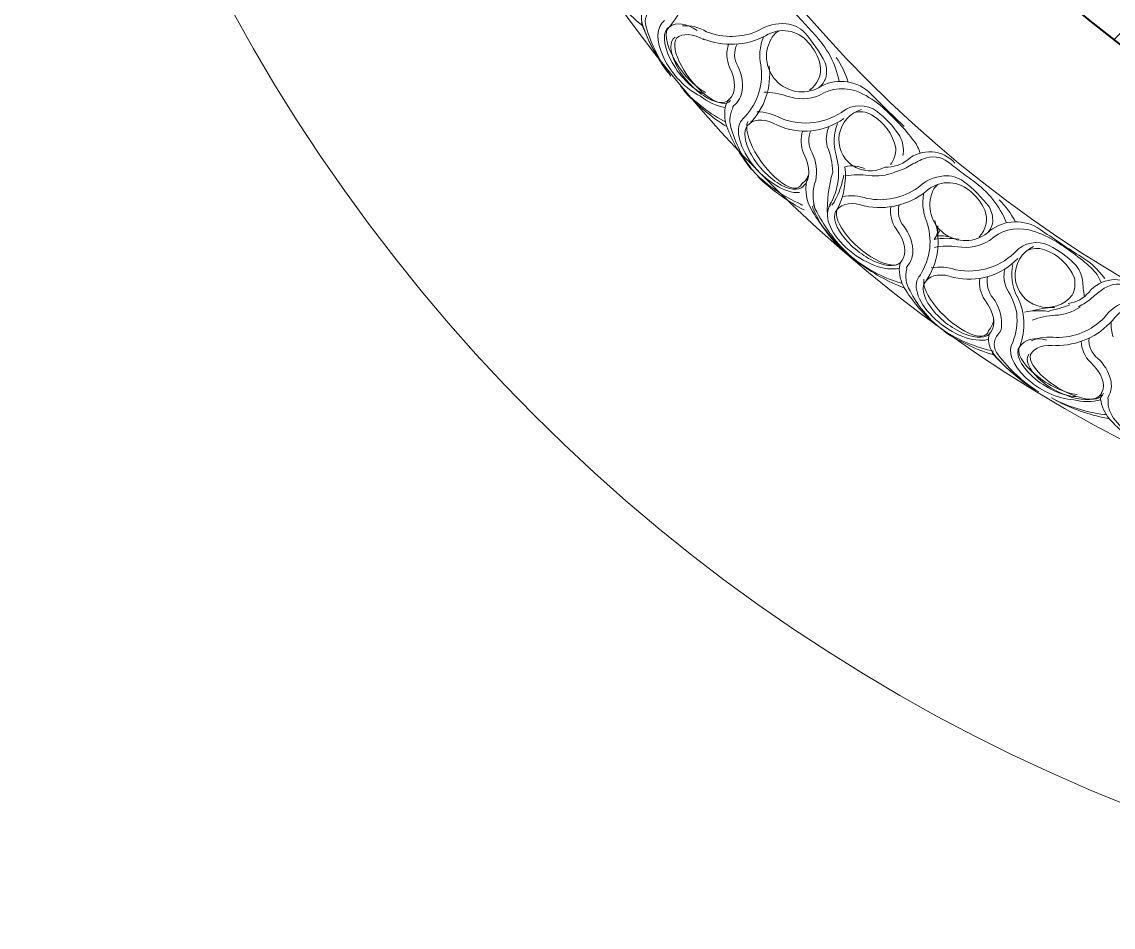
# Model space of a CAD drawing. Header units: millimetres. Extents: x 542654 to 551203, y 315718 to 321804.
# Drawn here: x 545957 to 546216.9, y 319210.6 to 319426 of the extents above; entities that cross this region are included whole.
import ezdxf

# ---------------------------------------------------------------- set-up
doc = ezdxf.new("R2010")
doc.units = ezdxf.units.MM
doc.layers.add('cad-block.com', color=250, linetype='Continuous')

msp = doc.modelspace()

# ---------------------------------------------------------------- hatches: boundary and pattern name
at = {"layer": 'cad-block.com', "lineweight": 15, "true_color": 0x000000}
h = msp.add_hatch(dxfattribs=at)
h.set_pattern_fill('ANSI31', color=18, scale=150, style=0)
h.set_pattern_definition([(45, (-1126099.823, -80341.507), (-13.25825215, 13.25825215), [])])
edge = h.paths.add_edge_path()
edge.add_arc((546630.89, 319626.77), 22.54, 180, 267.4934)
edge.add_arc((546370.37, 319627.14), 260.54, 350.0929, 354.9598, ccw=False)
edge.add_arc((546622.11, 319560.32), 22.54, 77.4026, 252.7016)
edge.add_arc((546369.93, 319628.13), 261.23, 335.0549, 340.0042, ccw=False)
edge.add_arc((546596.02, 319498.15), 22.54, 61.4709, 238.5379)
edge.add_arc((546373.41, 319626.62), 257.43, 319.9958, 324.9905, ccw=False)
edge.add_arc((546555.37, 319444.52), 22.54, 47.4916, 222.4785)
edge.add_arc((546373.22, 319626.77), 257.67, 304.9273, 309.9719, ccw=False)
edge.add_arc((546501.79, 319403.31), 22.54, 32.764, 207.0672)
edge.add_arc((546373.22, 319626.77), 257.67, 289.958, 294.9039, ccw=False)
edge.add_arc((546439.65, 319377.86), 22.54, 17.3263, 192.5624)
edge.add_arc((546373.22, 319626.77), 257.67, 275.0131, 279.9308, ccw=False)
edge.add_arc((546373.22, 319369.1), 22.54, 2.5066, 90)
edge.add_arc((546373.22, 319369.1), 22.54, 90, 177.4934)
edge.add_arc((546373.22, 319626.77), 257.67, 260.0692, 264.9869, ccw=False)
edge.add_arc((546306.78, 319377.86), 22.54, 347.4376, 522.6737)
edge.add_arc((546373.22, 319626.77), 257.67, 245.0961, 250.042, ccw=False)
edge.add_arc((546244.64, 319403.31), 22.54, 332.9328, 507.236)
edge.add_arc((546373.22, 319626.77), 257.67, 230.0281, 235.0727, ccw=False)
edge.add_arc((546191.06, 319444.52), 22.54, 317.5215, 492.5084)
edge.add_arc((546373.02, 319626.62), 257.43, 215.0095, 220.0042, ccw=False)
edge.add_arc((546150.41, 319498.15), 22.54, 301.4621, 478.5291)
edge.add_arc((546376.5, 319628.13), 261.23, 199.9958, 204.9451, ccw=False)
edge.add_arc((546124.32, 319560.32), 22.54, 287.2984, 462.5974)
edge.add_arc((546376.06, 319627.14), 260.54, 185.0402, 189.9071, ccw=False)
edge.add_arc((546115.54, 319626.77), 22.54, 272.5066, 360)
edge.add_arc((546115.54, 319626.77), 22.54, 0, 87.4934)
edge.add_arc((546376.06, 319626.4), 260.54, 170.0929, 174.9598, ccw=False)
edge.add_arc((546124.32, 319693.22), 22.54, 257.4026, 432.7016)
edge.add_arc((546376.5, 319625.41), 261.23, 155.0549, 160.0042, ccw=False)
edge.add_arc((546150.41, 319755.38), 22.54, 241.4709, 418.5379)
edge.add_arc((546373.02, 319626.92), 257.43, 139.9958, 144.9905, ccw=False)
edge.add_arc((546191.06, 319809.02), 22.54, 227.4916, 402.4785)
edge.add_arc((546373.22, 319626.77), 257.67, 124.9273, 129.9719, ccw=False)
edge.add_arc((546244.64, 319850.23), 22.54, 212.764, 387.0672)
edge.add_arc((546373.22, 319626.77), 257.67, 109.958, 114.9039, ccw=False)
edge.add_arc((546306.78, 319875.68), 22.54, 197.3263, 372.5624)
edge.add_arc((546373.22, 319626.77), 257.67, 95.0131, 99.9308, ccw=False)
edge.add_arc((546373.22, 319884.44), 22.54, 182.5066, 270)
edge.add_arc((546373.22, 319884.44), 22.54, 270, 357.4934)
edge.add_arc((546373.22, 319626.77), 257.67, 80.0692, 84.9869, ccw=False)
edge.add_arc((546439.65, 319875.68), 22.54, 167.4376, 342.6737)
edge.add_arc((546373.22, 319626.77), 257.67, 65.0961, 70.042, ccw=False)
edge.add_arc((546501.79, 319850.23), 22.54, 152.9328, 327.236)
edge.add_arc((546373.22, 319626.77), 257.67, 50.0281, 55.0727, ccw=False)
edge.add_arc((546555.37, 319809.02), 22.54, 137.5215, 312.5084)
edge.add_arc((546373.41, 319626.92), 257.43, 35.0095, 40.0042, ccw=False)
edge.add_arc((546596.02, 319755.38), 22.54, 121.4621, 298.5291)
edge.add_arc((546369.93, 319625.41), 261.23, 19.9958, 24.9451, ccw=False)
edge.add_arc((546622.11, 319693.22), 22.54, 107.2984, 282.5974)
edge.add_arc((546370.37, 319626.4), 260.54, 5.0402, 9.9071, ccw=False)
edge.add_arc((546630.89, 319626.77), 22.54, 92.5066, 180)
edge = h.paths.add_edge_path(flags=17)
edge.add_arc((546373.22, 319626.77), 205.1, 180, 270)
edge.add_arc((546373.22, 319626.77), 205.1, 270, 360)
edge.add_arc((546373.22, 319626.77), 205.1, 0, 90)
edge.add_arc((546373.22, 319626.77), 205.1, 90, 180)

# ---------------------------------------------------------------- linework, layer by layer
at = {"layer": 'cad-block.com', "color": 18, "lineweight": 40, "true_color": 0x000000}
for points in [[(546168.12, 319626.77, 0.414214), (546373.22, 319421.67, 0.414214), (546578.31, 319626.77, 0.414214), (546373.22, 319831.87, 0.414214), (546168.12, 319626.77)], [(546225.69, 319415.51, -0.022015), (546207.68, 319429.3, 0.957182), (546175.83, 319461.13, -0.021797), (546162.17, 319478.93, 0.974726), (546139.65, 319517.96, -0.021599), (546131.02, 319538.8, 0.959795), (546119.41, 319582.32, -0.021239), (546116.53, 319604.25, 0.401457), (546138.08, 319626.77, 0.401457), (546116.53, 319649.28, -0.021239), (546119.41, 319671.22, 0.959795), (546131.02, 319714.74, -0.021599), (546139.65, 319735.58, 0.974726), (546162.17, 319774.61, -0.021797), (546175.83, 319792.4, 0.957182)]]:
    msp.add_lwpolyline(points, format="xyb", dxfattribs=at)
at = {"layer": 'cad-block.com', "color": 18, "lineweight": 15, "true_color": 0x000000}
for points in [[(546111.23, 319424.85, 0.211881), (546114.95, 319436.26, 0.145453)], [(546105.06, 319424.89, -0.020284), (546104.45, 319425.38, -0.065325), (546095.67, 319434.72, -0.065451)], [(546106.11, 319430.63, 0.154889), (546104.75, 319428.83, 0.162419), (546105.17, 319424.3, 0.070806), (546109.28, 319416.46, 0.039582)], [(546151.65, 319411.83, 0.14286), (546145.64, 319423.11, -0.003114), (546142.48, 319426.58, 0.001263), (546140.58, 319428.67, 0.269297), (546134.98, 319430.44, 0.032055), (546131.44, 319429.41, -0.066973), (546127.64, 319428.59, -14.793123)], [(546107.48, 319429.43, 0.37953), (546105.69, 319424.84, 0.093177), (546111.53, 319413.11)], [(546104.53, 319425.88, 0.018642), (546104.72, 319425.21, 0.065451), (546110.8, 319413.96, 0.065451)], [(546132.42, 319423.93, -0.203444), (546120.05, 319423.66, 0.142365), (546114.31, 319425.1)], [(546132.42, 319423.93, -0.167679), (546139.03, 319425.56, -0.185084), (546143.41, 319423.4, -0.066584), (546148.31, 319416.25, -0.127223), (546148.43, 319412.64, -0.13935), (546146.93, 319410.48, -1.947991)], [(546134.11, 319422.68, -0.220912), (546119.22, 319421.98), (546119.22, 319421.98)], [(546134.11, 319422.68, -0.381697), (546144.28, 319421.1, -0.122512), (546147.13, 319415.73, -0.285423), (546144.6, 319409.75, -0.437676)], [(546135.34, 319421.77, -0.148154), (546137.25, 319423.85, -0.438262)], [(546125.53, 319415.24, 0.132314), (546125.53, 319415.24, -0.187603), (546125.27, 319420.68)], [(546128.52, 319409.74, 0.150244), (546127.49, 319415.44, -0.25156), (546127.31, 319420.72, -0.21133)], [(546129.21, 319403.48, 0.234103), (546132.97, 319415.79, -0.067828), (546132.76, 319418.89, -0.067828)], [(546153.74, 319411.69, 0.081084), (546150.94, 319417.55, 0.380747)], [(546130.26, 319401.77, 0.231733), (546134.95, 319415.51, -0.066571), (546134.95, 319415.51)], [(546147.32, 319410.67, -0.330572), (546159.21, 319408.84, 0.00887), (546167.14, 319401.09, -0.170453)], [(546124.55, 319402.22, -0.020326), (546124.08, 319402.47, -0.093407), (546113.83, 319410.69)], [(546124.85, 319401.12, -0.01773), (546124.24, 319401.44, -0.065459), (546114.53, 319409.78, -0.065459)], [(546128.52, 319409.74, -0.207831), (546126.47, 319405.99, -0.467619)], [(546146.9, 319408.45, -0.172942), (546139.18, 319408.34, 0.080911), (546133.67, 319409.27)], [(546146.9, 319408.45, -0.258136), (546156.55, 319409.19, -0.074156), (546162.02, 319405.62, -0.047841), (546169.46, 319397.63, -0.095913), (546170.89, 319394.77, -0.095913)], [(546118.61, 319408.31, 0.118076), (546124.49, 319405.62, -0.25983)], [(546125.53, 319407.67, 0.160145), (546124.49, 319405.62, 0.142486), (546125.09, 319400.47, 0.07532), (546130.73, 319390.88, 0.065451)], [(546126.47, 319405.99, 0.375012), (546126.29, 319405.49, 0.214877), (546126.09, 319400.18, 0.107511), (546131.61, 319389.99, 0.071007)], [(546153.03, 319405.04, 0.042276), (546153.03, 319405.04, -0.260309), (546137.72, 319403.07, 0.123631), (546132.06, 319404.61)], [(546166.8, 319394.22, 0.034218), (546166.91, 319395.01, 0.168169), (546165.76, 319399.27, 0.080639), (546160.66, 319404.66, 0.343741), (546152.36, 319404.58)], [(546163.85, 319392.07, 0.174124), (546165.11, 319395.94, 0.216881), (546159.32, 319403.88, 0.210677), (546155.12, 319404.38, 0.004601)], [(546128.77, 319403.04, 0.076886), (546129.21, 319403.48, 0.711485)], [(546152.71, 319403, -0.266872), (546136.91, 319401.39), (546136.91, 319401.39)], [(546150.08, 319390.23, 0.097391), (546148.8, 319396.38, -0.177785), (546149.19, 319400.97, -52748.141496)], [(546143.16, 319394.75, 0.165719), (546143.16, 319394.75, -0.184944), (546142.95, 319400.08)], [(546146.04, 319388.29, 0.167244), (546145.18, 319394.84, -0.221723), (546144.83, 319400.11, -0.21466)], [(546149.34, 319382.36, 0.211881), (546150.89, 319394.26, 0.145453)], [(546162.58, 319391.46, 0.191456), (546167.95, 319393.21, -0.402427), (546179.19, 319392.41, 0.069687)], [(546191.49, 319378.17, 0.14286), (546183.51, 319388.16, -0.003114), (546179.76, 319390.98, 0.001263), (546177.51, 319392.69, 0.269297), (546171.68, 319393.41, 0.032055), (546168.4, 319391.74, -0.066973), (546164.81, 319390.23, -14.793123)], [(546151.15, 319381.35, 0.145453), (546153.01, 319391.5, 0.145453)], [(546142.97, 319382.36, -0.024119), (546142.42, 319382.65, -0.09277), (546131.54, 319390.07)], [(546143.27, 319381.25, -0.020284), (546142.57, 319381.62, -0.065325), (546132.22, 319389.18, -0.065451)], [(546142.72, 319387.43, 0.150462), (546144.4, 319389.77, -1140.797871)], [(546144.4, 319389.77, 0.248116), (546145.27, 319380.87, 0.063787), (546153.6, 319370.73, 0.065451)], [(546146.04, 319388.29, 0.160559), (546145.85, 319381.59, -0.467619)], [(546148.82, 319379.98, -0.083545), (546150.08, 319390.23, 0.113469)], [(546150.08, 319390.23, 0.000004), (546150.08, 319390.23, 0.000004)], [(546150.54, 319383.36, 0.091119), (546152.7, 319389.51, 0.091119)], [(546151.74, 319390.14, 0.000004), (546151.74, 319390.14, 0.000004)], [(546164.84, 319390.24, -0.137047), (546158.71, 319389.45, 0.081294), (546153.09, 319389.34)], [(546170.36, 319386.53, -0.167679), (546176.56, 319389.34, -0.185084), (546181.26, 319388.03, -0.066584), (546187.4, 319381.91, -0.127223), (546188.18, 319378.37, -0.13935), (546187.1, 319375.98, -1.947991)], [(546143.2, 319386.99, 0.0002), (546143.2, 319386.99, 0.0002)], [(546170.36, 319386.53, -0.203444), (546158.26, 319383.99, 0.142365), (546152.35, 319384.35)], [(546172.26, 319385.61, -0.220912), (546157.75, 319382.19), (546157.75, 319382.19)], [(546172.26, 319385.61, -0.381697), (546182.54, 319385.93, -0.122512), (546186.33, 319381.18, -0.285423), (546184.94, 319374.83, -0.437676)], [(546173.63, 319384.95, -0.148154), (546175.13, 319387.34, -0.438262)], [(546149.85, 319382.38, 0.086243), (546150.54, 319383.36)], [(546193.57, 319378.42, 0.081084), (546189.74, 319383.67, 0.380747)], [(546145.18, 319382.12, 0.018668), (546145.47, 319381.49, 0.138496), (546154.53, 319370.1)], [(546145.55, 319382.48, 0.084136), (546146.3, 319380.77, 0.090657), (546154.53, 319370.1)], [(546165.19, 319376.73, 0.132314), (546165.19, 319376.73, -0.187603), (546163.93, 319382.02)], [(546169.14, 319371.87, 0.150244), (546167.08, 319377.28, -0.25156), (546165.93, 319382.44, -0.21133)], [(546170.96, 319365.84, 0.234103), (546172.4, 319378.63, -0.067828), (546171.63, 319381.64, -0.067828)], [(546172.32, 319364.35, 0.231733), (546174.4, 319378.72, -0.066571), (546174.4, 319378.72)], [(546187.44, 319376.24, -0.330572), (546199.47, 319376.62, 0.00887), (546208.69, 319370.46, -0.170453)], [(546174.77, 319375.09, 0.120962), (546175.13, 319377.48, -1.326627)], [(546174.77, 319375.09, -0.07015), (546178.19, 319374.79, -19.622148)], [(546187.45, 319373.98, -0.258136), (546196.79, 319376.48, -0.074156), (546202.83, 319373.98, -0.047841), (546211.61, 319367.49, -0.121634), (546214, 319363.93, -0.095913)], [(546180.14, 319374.3, 0.07743), (546174.21, 319374.23)], [(546187.45, 319373.98, -0.172942), (546179.88, 319372.45, 0.080911), (546174.29, 319372.35)], [(546209.99, 319360.61, -0.013663), (546209.58, 319364.44, 0.168169), (546207.67, 319368.42, 0.080639), (546201.66, 319372.78, 0.343741), (546193.52, 319371.17)], [(546166.62, 319363.75, -0.020326), (546166.11, 319363.9, -0.093407), (546154.53, 319370.1)], [(546169.14, 319371.87, -0.207831), (546167.82, 319367.8, -0.467619)], [(546194.09, 319371.76, 0.042276), (546194.09, 319371.76, -0.260309), (546179.41, 319367, 0.123631), (546173.56, 319367.48)], [(546207.12, 319360.99, 0.174124), (546207.64, 319365.03, 0.216881), (546200.5, 319371.77, 0.210677), (546196.27, 319371.49, 0.004601)], [(546214.89, 319364.93, 0.10758), (546208.69, 319370.46)], [(546167.11, 319362.72, -0.01773), (546166.46, 319362.92, -0.065459), (546155.38, 319369.33, -0.065459)], [(546166.59, 319369.29, 0.160145), (546165.94, 319367.08, 0.142486), (546167.48, 319362.12, 0.07532), (546174.78, 319353.74, 0.065451)], [(546167.82, 319367.8, 0.375012), (546167.72, 319367.28, 0.214877), (546168.51, 319362.02, 0.107511), (546175.81, 319353.02, 0.071007)], [(546194.16, 319369.69, -0.266872), (546178.92, 319365.2), (546178.92, 319365.2)], [(546170.61, 319365.33, 0.076886), (546170.96, 319365.84, 0.711485)], [(546186.29, 319359.83, 0.165719), (546186.29, 319359.83, -0.184944), (546185.1, 319365.03)], [(546190.3, 319354.01, 0.167244), (546188.26, 319360.28, -0.221723), (546186.95, 319365.4, -0.21466)], [(546193.91, 319356.66, 0.097391), (546191.53, 319362.46, -0.177785), (546191.07, 319367.05, -52748.141496)], [(546206.15, 319359, 0.191456), (546211.11, 319361.71, -0.402427), (546222.31, 319363, 0.069687)], [(546237.03, 319351.29, 0.14286), (546227.33, 319359.63, -0.003114), (546223.13, 319361.71, 0.001263), (546220.6, 319362.98, 0.269297), (546214.74, 319362.6, 0.032055), (546211.82, 319360.35, -0.066973), (546208.58, 319358.21, -14.793123)], [(546194.64, 319348.78, 0.211881), (546193.97, 319360.76, 0.145453)], [(546214.72, 319355.59, -0.167679), (546220.29, 319359.51, -0.185084), (546225.15, 319359.09, -0.066584), (546232.31, 319354.2, -0.127223), (546233.73, 319350.87, -0.13935), (546233.11, 319348.32, -1.947991)], [(546206.57, 319358.66, -0.02501), (546201.38, 319357.12, 0.086664), (546195.74, 319356.92)], [(546208.97, 319358.1, -0.137047), (546203.09, 319356.18, 0.081294), (546197.59, 319355.04)], [(546216.75, 319355.04, -0.381697), (546226.79, 319357.26, -0.122512), (546231.4, 319353.29, -0.285423), (546231.21, 319346.79, -0.437676)], [(546187.2, 319352.55, 0.150462), (546188.42, 319355.15, -1140.797871)], [(546192.96, 319349.74, 0.115094), (546193.91, 319356.66, 0.113469)], [(546193.91, 319356.66, 0.000004), (546193.91, 319356.66, 0.000004)], [(546196.11, 319355.58, 0.000004), (546196.11, 319355.58, 0.000004)], [(546214.72, 319355.59, -0.203444), (546203.29, 319350.87, 0.142365), (546197.42, 319350.13)], [(546216.75, 319355.04, -0.220912), (546203.12, 319349), (546203.12, 319349)], [(546188.38, 319347.61, -0.024119), (546187.78, 319347.79, -0.09277), (546175.73, 319353.08)], [(546188.87, 319346.58, -0.020284), (546188.12, 319346.81, -0.065325), (546176.56, 319352.34, -0.065451)], [(546187.77, 319352.31, 0.154889), (546187.16, 319350.14, 0.162419), (546189.19, 319346.07, 0.070806), (546195.86, 319340.25, 0.039582)], [(546187.75, 319352.21, 0.0002), (546187.75, 319352.2, 0.0002)], [(546189.48, 319351.69, 0.37953), (546189.48, 319346.76, 0.093177), (546199.17, 319337.94)], [(546190.3, 319354.01, -0.243056), (546189.48, 319351.69, -0.467619)], [(546211.44, 319345, 0.132314), (546211.44, 319345, -0.187603), (546209.23, 319349.98)], [(546216.23, 319340.96, 0.150244), (546213.2, 319345.9, -0.25156), (546211.12, 319350.76, -0.21133)], [(546188.02, 319347.31, 0.018642), (546188.44, 319346.76, 0.065451), (546198.18, 319338.47, 0.065451)], [(546216.23, 319340.96, -0.207831), (546215.68, 319336.72, -0.467619)], [(546215.25, 319332.52, -0.020326), (546214.73, 319332.57, -0.093407), (546202.19, 319336.52)], [(546207.51, 319336.04, 0.129223), (546213.9, 319336.06, -1.651741)], [(546214.19, 319337.95, 0.160145), (546213.97, 319335.66, 0.142486), (546216.39, 319331.07, 0.07532), (546225.12, 319324.18, 0.065451)], [(546215.68, 319336.72, 0.375012), (546215.68, 319336.19, 0.214877), (546217.43, 319331.16, 0.107511), (546226.27, 319323.67, 0.071007)], [(546215.93, 319331.59, -0.01773), (546215.24, 319331.67, -0.065459), (546203.18, 319335.92, -0.065459)]]:
    msp.add_lwpolyline(points, format="xyb", dxfattribs=at)
for points in [[(546174.77, 319375.09), (546174.21, 319374.23)], [(546174.77, 319375.09), (546175.51, 319376.3)]]:
    msp.add_lwpolyline(points, dxfattribs=at)
for centre, radius, start, end in [((546373.22, 319626.77), 416.2, 180, 270), ((546373.22, 319626.77), 337.45, 180, 270), ((546373.22, 319626.77), 303.7, 180, 270), ((546144.23, 319418.08), 11.5, 157.8839, 175.9656), ((546142.76, 319417.77), 8.43, 151.6284, 302.7347), ((546158.99, 319397.98), 7.44, 105.9741, 298.7993), ((546161.92, 319397.49), 11.5, 157.8817, 196.3207), ((546154.74, 319385.06), 6.67, 62.7887, 105.0108), ((546183.05, 319382.96), 11.5, 168.4774, 186.5591), ((546181.66, 319382.37), 8.43, 162.2219, 313.3282), ((546201.13, 319365.67), 7.6, 114.946, 321.9891), ((546204.22, 319365.96), 11.5, 168.4752, 206.9143), ((546203.53, 319334.66), 23.39, 91.6197, 105.9356), ((546227.85, 319354.43), 11.5, 179.1304, 197.2121)]:
    msp.add_arc(centre, radius, start, end, dxfattribs=at)
at = {"layer": 'cad-block.com', "color": 18, "lineweight": 15, "true_color": 0x000000, "extrusion": (0, 0, -1)}
for centre, major_axis, ratio, start_param, end_param in [((546117.06, 319417.25), (7.18, -9), 0.522762, 0.808279, 3.172065), ((546116.83, 319416.77), (-5.82, 7.93), 0.45019, 3.7872, 6.34371), ((546117.04, 319416.93), (-5.81, 7.92), 0.39308, 3.786762, 6.283185), ((546118.82, 319414.78), (-6.45, 7.43), 0.45019, 3.081068, 6.34371), ((546119.31, 319414.71), (-6.12, 7.75), 0.397635, 3.024538, 6.166131), ((546136.69, 319394.68), (-7.92, 8.36), 0.522, 3.557014, 6.283897), ((546136.5, 319394.18), (-6.45, 7.43), 0.469432, 3.083543, 6.341235), ((546136.28, 319394.85), (-5.89, 8.12), 0.383363, 2.916296, 6.057889), ((546136.19, 319394.11), (6.45, -7.42), 0.612911, -0.044481, -0.044423), ((546158.77, 319375.55), (-9.3, 6.79), 0.522762, 3.543527, 6.313658), ((546158.68, 319375.03), (-7.71, 6.12), 0.45019, 3.081068, 6.34371), ((546158.84, 319375.24), (-7.44, 6.49), 0.397635, 3.024538, 6.166131), ((546179.94, 319358.56), (-9.33, 6.76), 0.522, 3.557014, 6.283897), ((546179.5, 319358.65), (-7.29, 6.9), 0.383363, 2.916296, 6.057889), ((546179.85, 319358.04), (-7.71, 6.11), 0.469432, 3.083543, 6.341235), ((546179.55, 319357.92), (7.7, -6.11), 0.612911, -0.044481, -0.044423), ((546202.82, 319343.8), (9.96, -5.79), 0.522762, 0.808279, 3.172065), ((546202.78, 319343.28), (-8.3, 5.28), 0.45019, 3.7872, 6.34371), ((546202.92, 319343.5), (-8.29, 5.27), 0.39308, 3.786762, 6.283185), ((546205.36, 319342.14), (-8.71, 4.58), 0.45019, 3.081068, 6.34371), ((546205.84, 319342.25), (-8.52, 5.01), 0.397635, 3.024538, 6.166131)]:
    msp.add_ellipse(centre, major_axis=major_axis, ratio=ratio, start_param=start_param, end_param=end_param, dxfattribs=at)
at = {"layer": 'cad-block.com', "color": 18, "lineweight": 15, "true_color": 0x000000}
for centre, major_axis, start_param, end_param in [((546117.04, 319416.93), (-5.81, 7.92), -1.015777, 0), ((546119.31, 319414.71), (-6.44, 7.41), -1.015777, 0), ((546119.02, 319414.95), (-6.44, 7.41), 3.141593, 4.287134), ((546136.71, 319394.36), (-6.44, 7.41), -1.015776, 0), ((546136.71, 319394.36), (-6.44, 7.41), 3.141593, 4.300206), ((546158.84, 319375.24), (-7.69, 6.1), -1.015777, 0), ((546158.84, 319375.24), (-7.69, 6.1), 3.141593, 4.287134), ((546180.01, 319358.25), (-7.69, 6.1), -1.015776, 0), ((546180.01, 319358.25), (-7.69, 6.1), 3.141593, 4.300206), ((546202.92, 319343.5), (-8.29, 5.27), -1.015777, 0), ((546205.84, 319342.25), (-8.69, 4.58), -1.015777, 0), ((546205.48, 319342.38), (-8.69, 4.58), 3.141593, 4.287134)]:
    msp.add_ellipse(centre, major_axis=major_axis, ratio=0.570546, start_param=start_param, end_param=end_param, dxfattribs=at)

doc.saveas('drawing.dxf')
